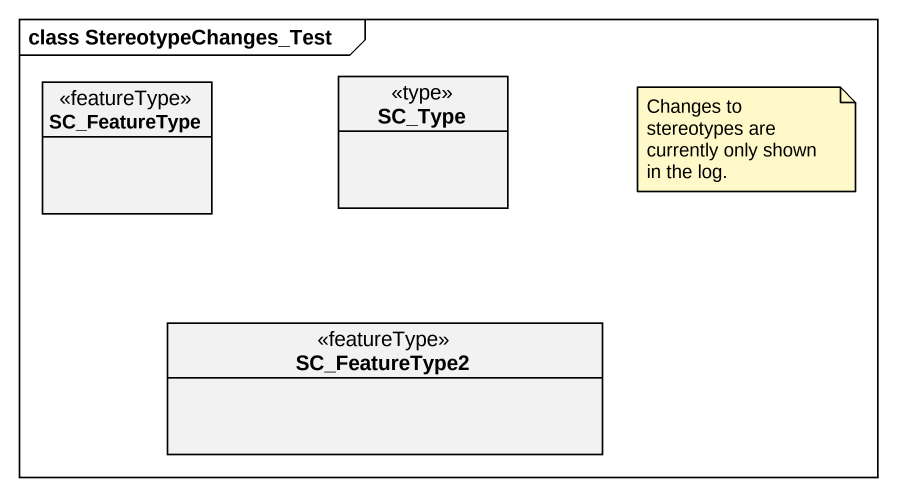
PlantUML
@startuml
mainframe class StereotypeChanges_Test
hide circle
hide empty members
class SC_FeatureType <<featureType>>
class SC_Type <<type>>
class SC_FeatureType2 <<featureType>>
note as N1
  Changes to stereotypes are currently only shown in the log.
end note
@enduml
